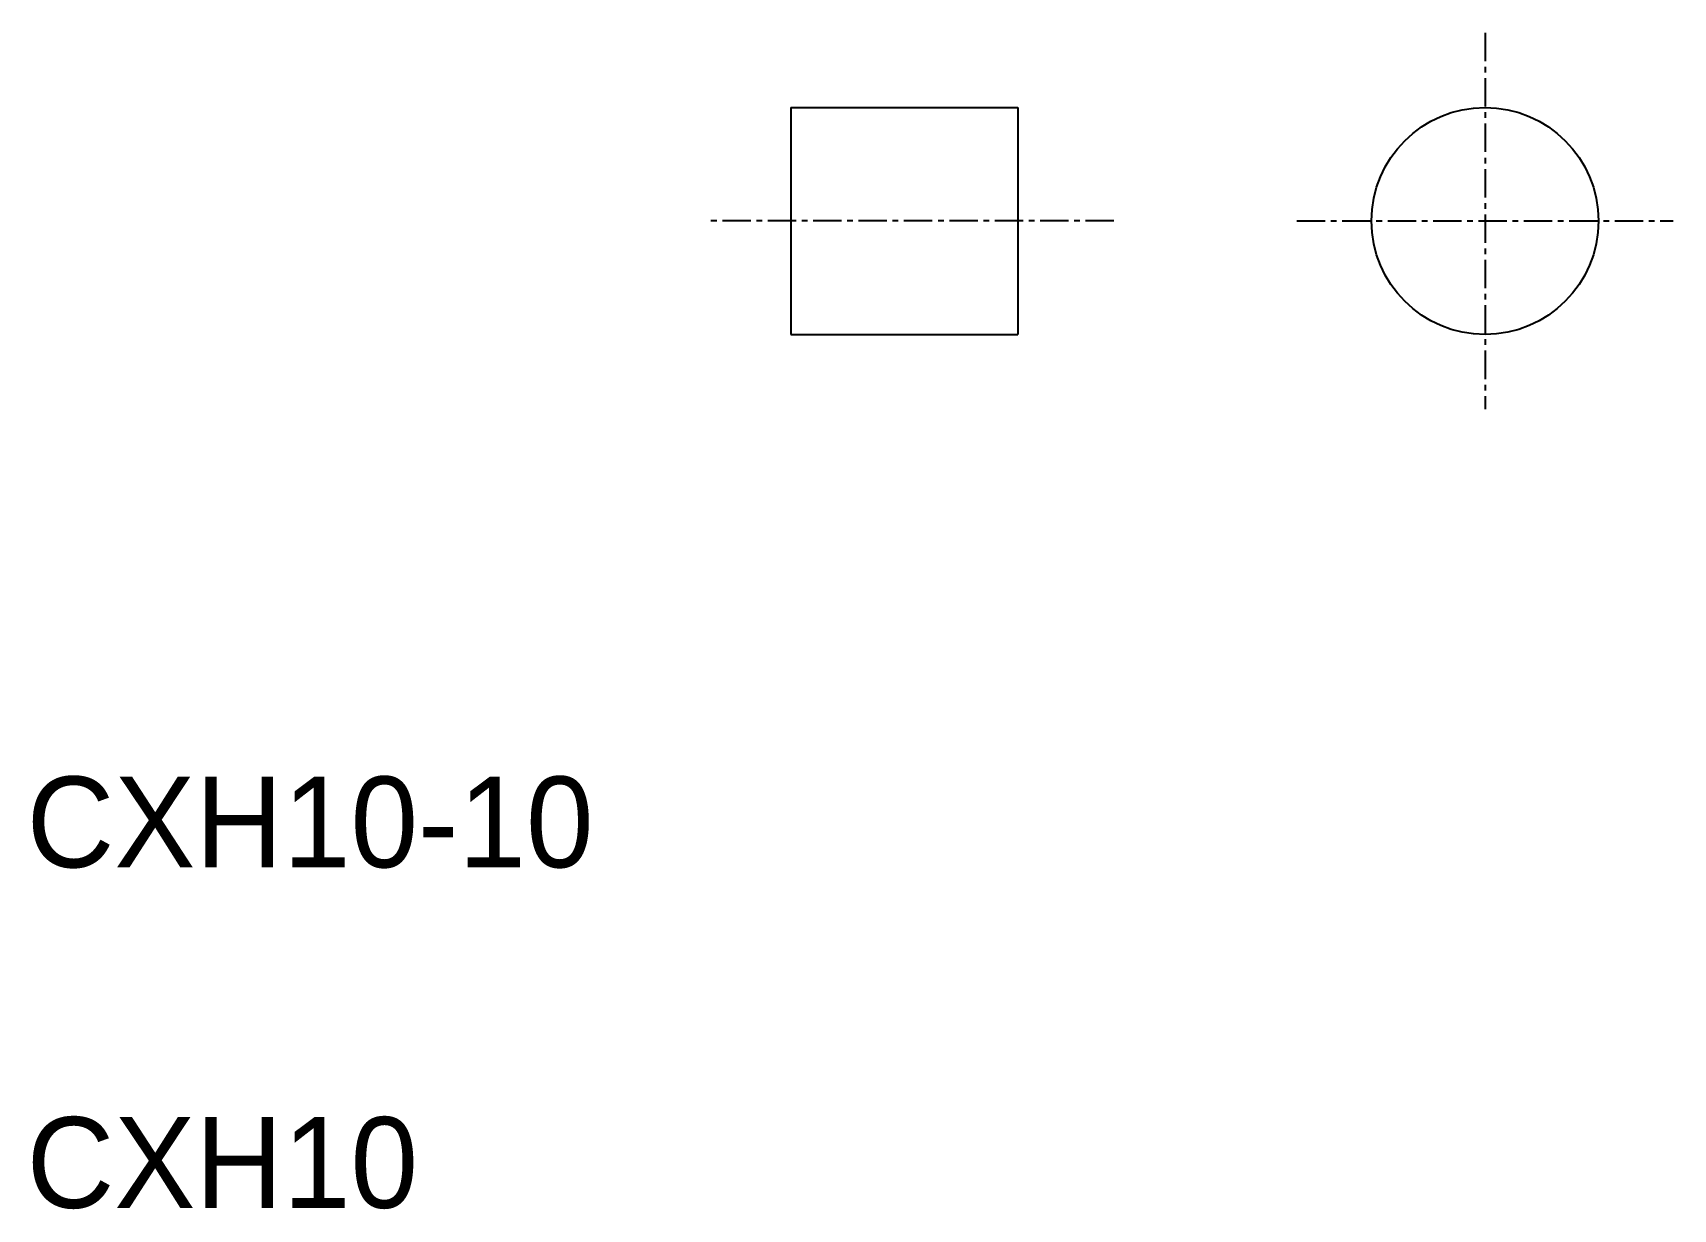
# Model space of a CAD drawing. Extents: x 10.3 to 82.5, y 9.9 to 61.8.
import ezdxf

# ---------------------------------------------------------------- set-up
doc = ezdxf.new("R2010")
doc.units = 0
doc.linetypes.add('CENTER', pattern=[2, 1.25, -0.25, 0.25, -0.25])
doc.layers.get('0').update_dxf_attribs({"linetype": 'CONTINUOUS'})
doc.layers.add('CENTER', color=1, linetype='CENTER')

msp = doc.modelspace()

# ---------------------------------------------------------------- linework, layer by layer
at = {"color": 7, "linetype": 'CONTINUOUS'}
for p, q in [((43.663, 58.471), (43.663, 48.471)), ((43.663, 58.471), (53.663, 58.471)), ((53.663, 58.471), (53.663, 48.471)), ((43.663, 48.471), (53.663, 48.471))]:
    msp.add_line(p, q, dxfattribs=at)
msp.add_circle((74.244, 53.471), 5, dxfattribs=at)
at = {"layer": 'CENTER', "color": 1, "linetype": 'CENTER'}
for p, q in [((74.244, 61.76), (74.244, 45.182)), ((57.897, 53.471), (39.906, 53.471)), ((65.956, 53.471), (82.533, 53.471))]:
    msp.add_line(p, q, dxfattribs=at)

# ---------------------------------------------------------------- texts
at = {"color": 7, "linetype": 'CONTINUOUS'}
for s, p in [('CXH10-10', (10, 25)), ('CXH10', (10, 10))]:
    msp.add_text(s, height=4, dxfattribs=at).set_placement(p)

doc.saveas('drawing.dxf')
